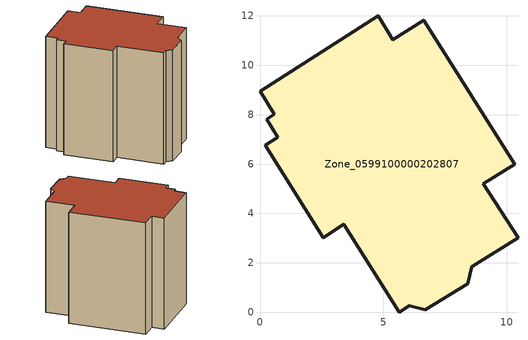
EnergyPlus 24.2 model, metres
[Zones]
Zone_0599100000202807
 floor ground (C_G): 3.4,3.55 2.57,3.02 0.21,6.76 0.73,7.09 0.27,7.81 0.58,8.01 0,8.94 4.78,12 5.38,11.04 6.63,11.82 10.31,6 9.05,5.2 10.45,3.02 8.58,1.83 8.42,1.15 6.7,0.1 6.05,0.25 5.65,0 z0
 wall outside (C_F): 6.7,0.1 8.42,1.15 8.58,1.83 10.45,3.02 9.05,5.2 10.31,6 6.63,11.82 5.38,11.04 4.78,12 0,8.94 0.58,8.01 0.27,7.81 0.73,7.09 0.21,6.76 2.57,3.02 3.4,3.55 5.65,0 6.05,0.25 6.7,0.1 z0:10.25
 roof outside (C_R): 3.4,3.55 5.65,0 6.05,0.25 6.7,0.1 8.42,1.15 8.58,1.83 10.45,3.02 9.05,5.2 10.31,6 6.63,11.82 5.38,11.04 4.78,12 0,8.94 0.58,8.01 0.27,7.81 0.73,7.09 0.21,6.76 2.57,3.02 z10.25
[BUILDING]
Pand.0599100000202807: North Axis=0; Terrain=City; Loads Convergence Tolerance Value=0.04; Temperature Convergence Tolerance Value=0.4; Solar Distribution=FullExterior; Maximum Number of Warmup Days=25; Minimum Number of Warmup Days=1
[Site:Location]
Rotterdam.The.Hague.AP_ZH_NLD Design_Conditions: Latitude=51.96; Longitude=4.45; Time Zone=1; Elevation=-4.5
[SITE:GROUNDTEMPERATURE:BUILDINGSURFACE]
18, 18, 18, 18, 18, 18, 18, 18, 18, 18, 18, 18
[MATERIAL] Thermal Absorptance=0.9; Solar Absorptance=0.7; Visible Absorptance=0.7
Name | Roughness | Thickness | Conductivity | Density | Specific Heat
G.D.1965 | MediumSmooth | 0.15 | 1 | 540 | 1210
F.D.1965 | Rough | 0.3 | 0.857143 | 1920 | 840
R.D.1965 | MediumRough | 0.2 | 0.08 | 1500 | 1000
[CONSTRUCTION]
C_G: G.D.1965
C_F: F.D.1965
C_R: R.D.1965
[ZONE]
Zone_0599100000202807: Type=1; Multiplier=1; Ceiling Height=Autocalculate; Volume=Autocalculate; Floor Area=autocalculate; Part of Total Floor Area=Yes
[ZONEINFILTRATION:DESIGNFLOWRATE]
Infil_Zone_0599100000202807: Zone or ZoneList or Space or SpaceList=Zone_0599100000202807; Schedule=AlwaysOn; Design Flow Rate Calculation Method=Flow/Area; Flow Rate per Floor Area=0.0042; Constant Term Coefficient=1; Temperature Term Coefficient=0; Velocity Term Coefficient=0; Velocity Squared Term Coefficient=0
[HVACTEMPLATE:ZONE:IDEALLOADSAIRSYSTEM]
Zone_0599100000202807: Maximum Heating Supply Air Temperature=50; Minimum Cooling Supply Air Temperature=13; Maximum Heating Supply Air Humidity Ratio=0.0156; Minimum Cooling Supply Air Humidity Ratio=0.0077; Heating Limit=NoLimit; Cooling Limit=NoLimit; Dehumidification Control Type=ConstantSensibleHeatRatio; Cooling Sensible Heat Ratio=0.7; Dehumidification Setpoint=60; Humidification Control Type=None; Humidification Setpoint=30; Outdoor Air Method=None; Outdoor Air Flow Rate per Person=0.00944; Outdoor Air Flow Rate per Zone Floor Area=0; Outdoor Air Flow Rate per Zone=0; Demand Controlled Ventilation Type=None; Outdoor Air Economizer Type=NoEconomizer; Heat Recovery Type=None; Sensible Heat Recovery Effectiveness=0.7; Latent Heat Recovery Effectiveness=0.65
[ZONECONTROL:THERMOSTAT]
ThermostatControl_Zone_0599100000202807: Zone or ZoneList=Zone_0599100000202807; Control Type Schedule=DualSetpointControlType; Control 1=Thermostat_Zone_0599100000202807; Temperature Difference Between Cutout And Setpoint=0
[THERMOSTATSETPOINT:DUALSETPOINT]
Thermostat_Zone_0599100000202807: Heating Setpoint Temperature Schedule=HeatingSetpoint_Zone_0599100000202807; Cooling Setpoint Temperature Schedule=CoolingSetpoint_Zone_0599100000202807
[SCHEDULE:COMPACT]
HeatingSetpoint_Zone_0599100000202807: Through: 12/31, For: AllDays, Until: 24:00, 21
CoolingSetpoint_Zone_0599100000202807: Through: 12/31, For: AllDays, Until: 24:00, 24
DualSetpointControlType: Through: 12/31, For: AllDays, Until: 24:00, 4
AlwaysOn: Through: 12/31, For: AllDays, Until: 24:00, 1
